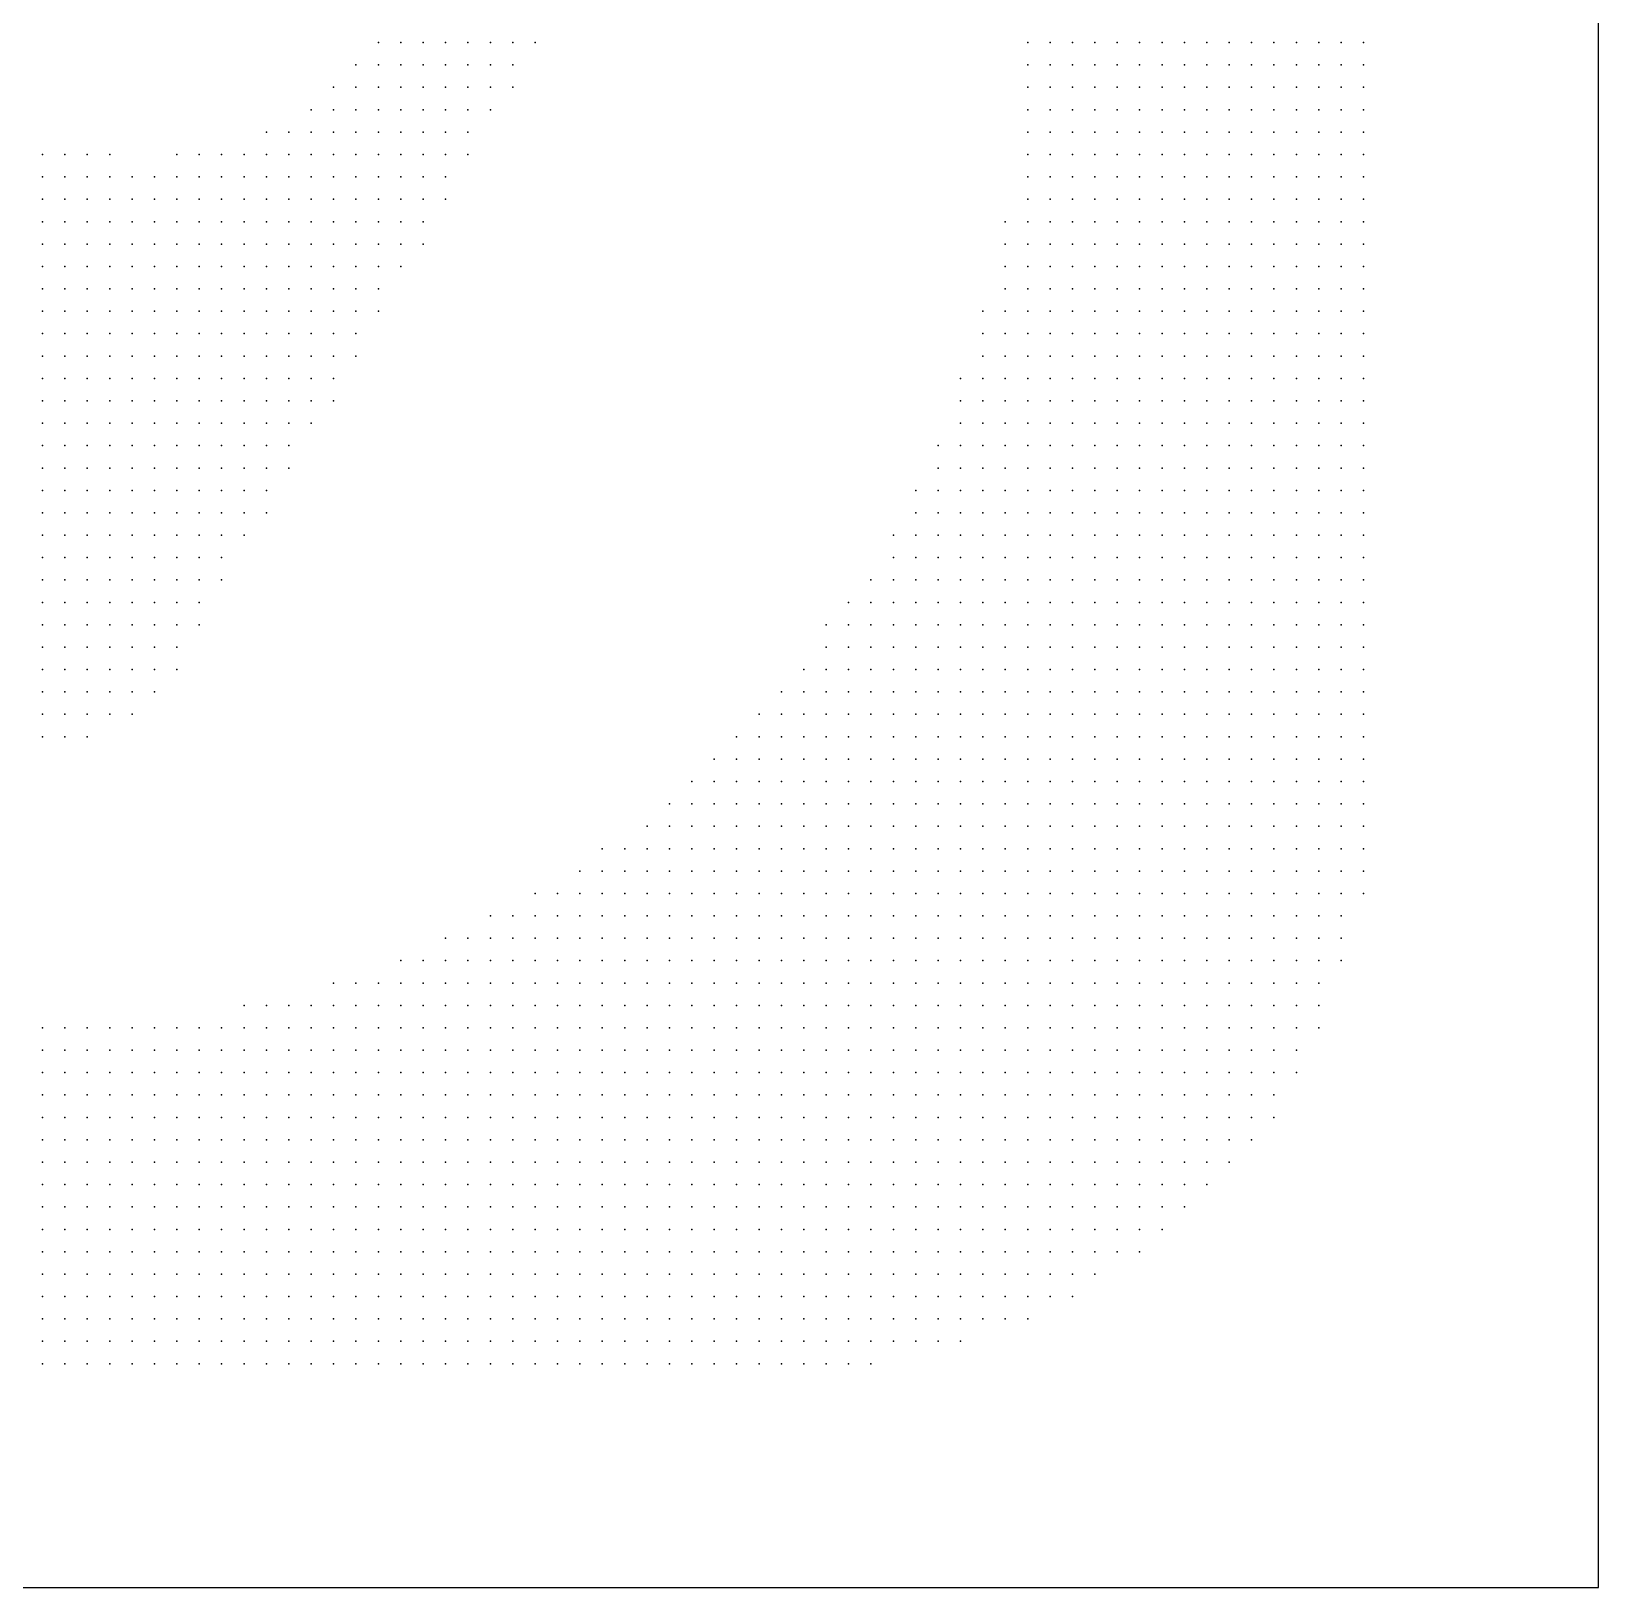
# Model space of a CAD drawing. Header units: millimetres. Extents: x 2848 to 6961, y 1568 to 7914.
# Drawn here: x 2918.3 to 2988.3, y 1580.3 to 1649.8 of the extents above; entities that cross this region are included whole.
import ezdxf

# ---------------------------------------------------------------- set-up
doc = ezdxf.new("R2010")
doc.units = ezdxf.units.MM
doc.header["$PDSIZE"] = -2

msp = doc.modelspace()

# ---------------------------------------------------------------- linework, layer by layer
msp.add_lwpolyline([(2848.282, 1580.289), (2988.282, 1580.289), (2988.282, 1720.289), (2848.282, 1720.289)], close=True)
at = {"color": 20, "true_color": 0xef3939}
for p in [(2933.782, 1649.289), (2934.782, 1649.289), (2935.782, 1649.289), (2936.782, 1649.289), (2937.782, 1649.289), (2938.782, 1649.289), (2939.782, 1649.289), (2940.782, 1649.289), (2962.782, 1649.289), (2963.782, 1649.289), (2964.782, 1649.289), (2965.782, 1649.289), (2966.782, 1649.289), (2967.782, 1649.289), (2968.782, 1649.289), (2969.782, 1649.289), (2970.782, 1649.289), (2971.782, 1649.289), (2972.782, 1649.289), (2973.782, 1649.289), (2974.782, 1649.289), (2975.782, 1649.289), (2976.782, 1649.289), (2977.782, 1649.289), (2932.782, 1648.289), (2933.782, 1648.289), (2934.782, 1648.289), (2935.782, 1648.289), (2936.782, 1648.289), (2937.782, 1648.289), (2938.782, 1648.289), (2939.782, 1648.289), (2962.782, 1648.289), (2963.782, 1648.289), (2964.782, 1648.289), (2965.782, 1648.289), (2966.782, 1648.289), (2967.782, 1648.289), (2968.782, 1648.289), (2969.782, 1648.289), (2970.782, 1648.289), (2971.782, 1648.289), (2972.782, 1648.289), (2973.782, 1648.289), (2974.782, 1648.289), (2975.782, 1648.289), (2976.782, 1648.289), (2977.782, 1648.289), (2931.782, 1647.289), (2932.782, 1647.289), (2933.782, 1647.289), (2934.782, 1647.289), (2935.782, 1647.289), (2936.782, 1647.289), (2937.782, 1647.289), (2938.782, 1647.289), (2939.782, 1647.289), (2962.782, 1647.289), (2963.782, 1647.289), (2964.782, 1647.289), (2965.782, 1647.289), (2966.782, 1647.289), (2967.782, 1647.289), (2968.782, 1647.289), (2969.782, 1647.289), (2970.782, 1647.289), (2971.782, 1647.289), (2972.782, 1647.289), (2973.782, 1647.289), (2974.782, 1647.289), (2975.782, 1647.289), (2976.782, 1647.289), (2977.782, 1647.289), (2930.782, 1646.289), (2931.782, 1646.289), (2932.782, 1646.289), (2933.782, 1646.289), (2934.782, 1646.289), (2935.782, 1646.289), (2936.782, 1646.289), (2937.782, 1646.289), (2938.782, 1646.289), (2962.782, 1646.289), (2963.782, 1646.289), (2964.782, 1646.289), (2965.782, 1646.289), (2966.782, 1646.289), (2967.782, 1646.289), (2968.782, 1646.289), (2969.782, 1646.289), (2970.782, 1646.289), (2971.782, 1646.289), (2972.782, 1646.289), (2973.782, 1646.289), (2974.782, 1646.289), (2975.782, 1646.289), (2976.782, 1646.289), (2977.782, 1646.289), (2928.782, 1645.289), (2929.782, 1645.289), (2930.782, 1645.289), (2931.782, 1645.289), (2932.782, 1645.289), (2933.782, 1645.289), (2934.782, 1645.289), (2935.782, 1645.289), (2936.782, 1645.289), (2937.782, 1645.289), (2962.782, 1645.289), (2963.782, 1645.289), (2964.782, 1645.289), (2965.782, 1645.289), (2966.782, 1645.289), (2967.782, 1645.289), (2968.782, 1645.289), (2969.782, 1645.289), (2970.782, 1645.289), (2971.782, 1645.289), (2972.782, 1645.289), (2973.782, 1645.289), (2974.782, 1645.289), (2975.782, 1645.289), (2976.782, 1645.289), (2977.782, 1645.289), (2918.782, 1644.289), (2919.782, 1644.289), (2920.782, 1644.289), (2921.782, 1644.289), (2924.782, 1644.289), (2925.782, 1644.289), (2926.782, 1644.289), (2927.782, 1644.289), (2928.782, 1644.289), (2929.782, 1644.289), (2930.782, 1644.289), (2931.782, 1644.289), (2932.782, 1644.289), (2933.782, 1644.289), (2934.782, 1644.289), (2935.782, 1644.289), (2936.782, 1644.289), (2937.782, 1644.289), (2962.782, 1644.289), (2963.782, 1644.289), (2964.782, 1644.289), (2965.782, 1644.289), (2966.782, 1644.289), (2967.782, 1644.289), (2968.782, 1644.289), (2969.782, 1644.289), (2970.782, 1644.289), (2971.782, 1644.289), (2972.782, 1644.289), (2973.782, 1644.289), (2974.782, 1644.289), (2975.782, 1644.289), (2976.782, 1644.289), (2977.782, 1644.289), (2918.782, 1643.289), (2919.782, 1643.289), (2920.782, 1643.289), (2921.782, 1643.289), (2922.782, 1643.289), (2923.782, 1643.289), (2924.782, 1643.289), (2925.782, 1643.289), (2926.782, 1643.289), (2927.782, 1643.289), (2928.782, 1643.289), (2929.782, 1643.289), (2930.782, 1643.289), (2931.782, 1643.289), (2932.782, 1643.289), (2933.782, 1643.289), (2934.782, 1643.289), (2935.782, 1643.289), (2936.782, 1643.289), (2962.782, 1643.289), (2963.782, 1643.289), (2964.782, 1643.289), (2965.782, 1643.289), (2966.782, 1643.289), (2967.782, 1643.289), (2968.782, 1643.289), (2969.782, 1643.289), (2970.782, 1643.289), (2971.782, 1643.289), (2972.782, 1643.289), (2973.782, 1643.289), (2974.782, 1643.289), (2975.782, 1643.289), (2976.782, 1643.289), (2977.782, 1643.289), (2918.782, 1642.289), (2919.782, 1642.289), (2920.782, 1642.289), (2921.782, 1642.289), (2922.782, 1642.289), (2923.782, 1642.289), (2924.782, 1642.289), (2925.782, 1642.289), (2926.782, 1642.289), (2927.782, 1642.289), (2928.782, 1642.289), (2929.782, 1642.289), (2930.782, 1642.289), (2931.782, 1642.289), (2932.782, 1642.289), (2933.782, 1642.289), (2934.782, 1642.289), (2935.782, 1642.289), (2936.782, 1642.289), (2962.782, 1642.289), (2963.782, 1642.289), (2964.782, 1642.289), (2965.782, 1642.289), (2966.782, 1642.289), (2967.782, 1642.289), (2968.782, 1642.289), (2969.782, 1642.289), (2970.782, 1642.289), (2971.782, 1642.289), (2972.782, 1642.289), (2973.782, 1642.289), (2974.782, 1642.289), (2975.782, 1642.289), (2976.782, 1642.289), (2977.782, 1642.289), (2918.782, 1641.289), (2919.782, 1641.289), (2920.782, 1641.289), (2921.782, 1641.289), (2922.782, 1641.289), (2923.782, 1641.289), (2924.782, 1641.289), (2925.782, 1641.289), (2926.782, 1641.289), (2927.782, 1641.289), (2928.782, 1641.289), (2929.782, 1641.289), (2930.782, 1641.289), (2931.782, 1641.289), (2932.782, 1641.289), (2933.782, 1641.289), (2934.782, 1641.289), (2935.782, 1641.289), (2961.782, 1641.289), (2962.782, 1641.289), (2963.782, 1641.289), (2964.782, 1641.289), (2965.782, 1641.289), (2966.782, 1641.289), (2967.782, 1641.289), (2968.782, 1641.289), (2969.782, 1641.289), (2970.782, 1641.289), (2971.782, 1641.289), (2972.782, 1641.289), (2973.782, 1641.289), (2974.782, 1641.289), (2975.782, 1641.289), (2976.782, 1641.289), (2977.782, 1641.289), (2918.782, 1640.289), (2919.782, 1640.289), (2920.782, 1640.289), (2921.782, 1640.289), (2922.782, 1640.289), (2923.782, 1640.289), (2924.782, 1640.289), (2925.782, 1640.289), (2926.782, 1640.289), (2927.782, 1640.289), (2928.782, 1640.289), (2929.782, 1640.289), (2930.782, 1640.289), (2931.782, 1640.289), (2932.782, 1640.289), (2933.782, 1640.289), (2934.782, 1640.289), (2935.782, 1640.289), (2961.782, 1640.289), (2962.782, 1640.289), (2963.782, 1640.289), (2964.782, 1640.289), (2965.782, 1640.289), (2966.782, 1640.289), (2967.782, 1640.289), (2968.782, 1640.289), (2969.782, 1640.289), (2970.782, 1640.289), (2971.782, 1640.289), (2972.782, 1640.289), (2973.782, 1640.289), (2974.782, 1640.289), (2975.782, 1640.289), (2976.782, 1640.289), (2977.782, 1640.289), (2918.782, 1639.289), (2919.782, 1639.289), (2920.782, 1639.289), (2921.782, 1639.289), (2922.782, 1639.289), (2923.782, 1639.289), (2924.782, 1639.289), (2925.782, 1639.289), (2926.782, 1639.289), (2927.782, 1639.289), (2928.782, 1639.289), (2929.782, 1639.289), (2930.782, 1639.289), (2931.782, 1639.289), (2932.782, 1639.289), (2933.782, 1639.289), (2934.782, 1639.289), (2961.782, 1639.289), (2962.782, 1639.289), (2963.782, 1639.289), (2964.782, 1639.289), (2965.782, 1639.289), (2966.782, 1639.289), (2967.782, 1639.289), (2968.782, 1639.289), (2969.782, 1639.289), (2970.782, 1639.289), (2971.782, 1639.289), (2972.782, 1639.289), (2973.782, 1639.289), (2974.782, 1639.289), (2975.782, 1639.289), (2976.782, 1639.289), (2977.782, 1639.289), (2918.782, 1638.289), (2919.782, 1638.289), (2920.782, 1638.289), (2921.782, 1638.289), (2922.782, 1638.289), (2923.782, 1638.289), (2924.782, 1638.289), (2925.782, 1638.289), (2926.782, 1638.289), (2927.782, 1638.289), (2928.782, 1638.289), (2929.782, 1638.289), (2930.782, 1638.289), (2931.782, 1638.289), (2932.782, 1638.289), (2933.782, 1638.289), (2961.782, 1638.289), (2962.782, 1638.289), (2963.782, 1638.289), (2964.782, 1638.289), (2965.782, 1638.289), (2966.782, 1638.289), (2967.782, 1638.289), (2968.782, 1638.289), (2969.782, 1638.289), (2970.782, 1638.289), (2971.782, 1638.289), (2972.782, 1638.289), (2973.782, 1638.289), (2974.782, 1638.289), (2975.782, 1638.289), (2976.782, 1638.289), (2977.782, 1638.289), (2918.782, 1637.289), (2919.782, 1637.289), (2920.782, 1637.289), (2921.782, 1637.289), (2922.782, 1637.289), (2923.782, 1637.289), (2924.782, 1637.289), (2925.782, 1637.289), (2926.782, 1637.289), (2927.782, 1637.289), (2928.782, 1637.289), (2929.782, 1637.289), (2930.782, 1637.289), (2931.782, 1637.289), (2932.782, 1637.289), (2933.782, 1637.289), (2960.782, 1637.289), (2961.782, 1637.289), (2962.782, 1637.289), (2963.782, 1637.289), (2964.782, 1637.289), (2965.782, 1637.289), (2966.782, 1637.289), (2967.782, 1637.289), (2968.782, 1637.289), (2969.782, 1637.289), (2970.782, 1637.289), (2971.782, 1637.289), (2972.782, 1637.289), (2973.782, 1637.289), (2974.782, 1637.289), (2975.782, 1637.289), (2976.782, 1637.289), (2977.782, 1637.289), (2918.782, 1636.289), (2919.782, 1636.289), (2920.782, 1636.289), (2921.782, 1636.289), (2922.782, 1636.289), (2923.782, 1636.289), (2924.782, 1636.289), (2925.782, 1636.289), (2926.782, 1636.289), (2927.782, 1636.289), (2928.782, 1636.289), (2929.782, 1636.289), (2930.782, 1636.289), (2931.782, 1636.289), (2932.782, 1636.289), (2960.782, 1636.289), (2961.782, 1636.289), (2962.782, 1636.289), (2963.782, 1636.289), (2964.782, 1636.289), (2965.782, 1636.289), (2966.782, 1636.289), (2967.782, 1636.289), (2968.782, 1636.289), (2969.782, 1636.289), (2970.782, 1636.289), (2971.782, 1636.289), (2972.782, 1636.289), (2973.782, 1636.289), (2974.782, 1636.289), (2975.782, 1636.289), (2976.782, 1636.289), (2977.782, 1636.289), (2918.782, 1635.289), (2919.782, 1635.289), (2920.782, 1635.289), (2921.782, 1635.289), (2922.782, 1635.289), (2923.782, 1635.289), (2924.782, 1635.289), (2925.782, 1635.289), (2926.782, 1635.289), (2927.782, 1635.289), (2928.782, 1635.289), (2929.782, 1635.289), (2930.782, 1635.289), (2931.782, 1635.289), (2932.782, 1635.289), (2960.782, 1635.289), (2961.782, 1635.289), (2962.782, 1635.289), (2963.782, 1635.289), (2964.782, 1635.289), (2965.782, 1635.289), (2966.782, 1635.289), (2967.782, 1635.289), (2968.782, 1635.289), (2969.782, 1635.289), (2970.782, 1635.289), (2971.782, 1635.289), (2972.782, 1635.289), (2973.782, 1635.289), (2974.782, 1635.289), (2975.782, 1635.289), (2976.782, 1635.289), (2977.782, 1635.289), (2918.782, 1634.289), (2919.782, 1634.289), (2920.782, 1634.289), (2921.782, 1634.289), (2922.782, 1634.289), (2923.782, 1634.289), (2924.782, 1634.289), (2925.782, 1634.289), (2926.782, 1634.289), (2927.782, 1634.289), (2928.782, 1634.289), (2929.782, 1634.289), (2930.782, 1634.289), (2931.782, 1634.289), (2959.782, 1634.289), (2960.782, 1634.289), (2961.782, 1634.289), (2962.782, 1634.289), (2963.782, 1634.289), (2964.782, 1634.289), (2965.782, 1634.289), (2966.782, 1634.289), (2967.782, 1634.289), (2968.782, 1634.289), (2969.782, 1634.289), (2970.782, 1634.289), (2971.782, 1634.289), (2972.782, 1634.289), (2973.782, 1634.289), (2974.782, 1634.289), (2975.782, 1634.289), (2976.782, 1634.289), (2977.782, 1634.289), (2918.782, 1633.289), (2919.782, 1633.289), (2920.782, 1633.289), (2921.782, 1633.289), (2922.782, 1633.289), (2923.782, 1633.289), (2924.782, 1633.289), (2925.782, 1633.289), (2926.782, 1633.289), (2927.782, 1633.289), (2928.782, 1633.289), (2929.782, 1633.289), (2930.782, 1633.289), (2931.782, 1633.289), (2959.782, 1633.289), (2960.782, 1633.289), (2961.782, 1633.289), (2962.782, 1633.289), (2963.782, 1633.289), (2964.782, 1633.289), (2965.782, 1633.289), (2966.782, 1633.289), (2967.782, 1633.289), (2968.782, 1633.289), (2969.782, 1633.289), (2970.782, 1633.289), (2971.782, 1633.289), (2972.782, 1633.289), (2973.782, 1633.289), (2974.782, 1633.289), (2975.782, 1633.289), (2976.782, 1633.289), (2977.782, 1633.289), (2918.782, 1632.289), (2919.782, 1632.289), (2920.782, 1632.289), (2921.782, 1632.289), (2922.782, 1632.289), (2923.782, 1632.289), (2924.782, 1632.289), (2925.782, 1632.289), (2926.782, 1632.289), (2927.782, 1632.289), (2928.782, 1632.289), (2929.782, 1632.289), (2930.782, 1632.289), (2959.782, 1632.289), (2960.782, 1632.289), (2961.782, 1632.289), (2962.782, 1632.289), (2963.782, 1632.289), (2964.782, 1632.289), (2965.782, 1632.289), (2966.782, 1632.289), (2967.782, 1632.289), (2968.782, 1632.289), (2969.782, 1632.289), (2970.782, 1632.289), (2971.782, 1632.289), (2972.782, 1632.289), (2973.782, 1632.289), (2974.782, 1632.289), (2975.782, 1632.289), (2976.782, 1632.289), (2977.782, 1632.289), (2918.782, 1631.289), (2919.782, 1631.289), (2920.782, 1631.289), (2921.782, 1631.289), (2922.782, 1631.289), (2923.782, 1631.289), (2924.782, 1631.289), (2925.782, 1631.289), (2926.782, 1631.289), (2927.782, 1631.289), (2928.782, 1631.289), (2929.782, 1631.289), (2958.782, 1631.289), (2959.782, 1631.289), (2960.782, 1631.289), (2961.782, 1631.289), (2962.782, 1631.289), (2963.782, 1631.289), (2964.782, 1631.289), (2965.782, 1631.289), (2966.782, 1631.289), (2967.782, 1631.289), (2968.782, 1631.289), (2969.782, 1631.289), (2970.782, 1631.289), (2971.782, 1631.289), (2972.782, 1631.289), (2973.782, 1631.289), (2974.782, 1631.289), (2975.782, 1631.289), (2976.782, 1631.289), (2977.782, 1631.289), (2918.782, 1630.289), (2919.782, 1630.289), (2920.782, 1630.289), (2921.782, 1630.289), (2922.782, 1630.289), (2923.782, 1630.289), (2924.782, 1630.289), (2925.782, 1630.289), (2926.782, 1630.289), (2927.782, 1630.289), (2928.782, 1630.289), (2929.782, 1630.289), (2958.782, 1630.289), (2959.782, 1630.289), (2960.782, 1630.289), (2961.782, 1630.289), (2962.782, 1630.289), (2963.782, 1630.289), (2964.782, 1630.289), (2965.782, 1630.289), (2966.782, 1630.289), (2967.782, 1630.289), (2968.782, 1630.289), (2969.782, 1630.289), (2970.782, 1630.289), (2971.782, 1630.289), (2972.782, 1630.289), (2973.782, 1630.289), (2974.782, 1630.289), (2975.782, 1630.289), (2976.782, 1630.289), (2977.782, 1630.289), (2918.782, 1629.289), (2919.782, 1629.289), (2920.782, 1629.289), (2921.782, 1629.289), (2922.782, 1629.289), (2923.782, 1629.289), (2924.782, 1629.289), (2925.782, 1629.289), (2926.782, 1629.289), (2927.782, 1629.289), (2928.782, 1629.289), (2957.782, 1629.289), (2958.782, 1629.289), (2959.782, 1629.289), (2960.782, 1629.289), (2961.782, 1629.289), (2962.782, 1629.289), (2963.782, 1629.289), (2964.782, 1629.289), (2965.782, 1629.289), (2966.782, 1629.289), (2967.782, 1629.289), (2968.782, 1629.289), (2969.782, 1629.289), (2970.782, 1629.289), (2971.782, 1629.289), (2972.782, 1629.289), (2973.782, 1629.289), (2974.782, 1629.289), (2975.782, 1629.289), (2976.782, 1629.289), (2977.782, 1629.289), (2918.782, 1628.289), (2919.782, 1628.289), (2920.782, 1628.289), (2921.782, 1628.289), (2922.782, 1628.289), (2923.782, 1628.289), (2924.782, 1628.289), (2925.782, 1628.289), (2926.782, 1628.289), (2927.782, 1628.289), (2928.782, 1628.289), (2957.782, 1628.289), (2958.782, 1628.289), (2959.782, 1628.289), (2960.782, 1628.289), (2961.782, 1628.289), (2962.782, 1628.289), (2963.782, 1628.289), (2964.782, 1628.289), (2965.782, 1628.289), (2966.782, 1628.289), (2967.782, 1628.289), (2968.782, 1628.289), (2969.782, 1628.289), (2970.782, 1628.289), (2971.782, 1628.289), (2972.782, 1628.289), (2973.782, 1628.289), (2974.782, 1628.289), (2975.782, 1628.289), (2976.782, 1628.289), (2977.782, 1628.289), (2918.782, 1627.289), (2919.782, 1627.289), (2920.782, 1627.289), (2921.782, 1627.289), (2922.782, 1627.289), (2923.782, 1627.289), (2924.782, 1627.289), (2925.782, 1627.289), (2926.782, 1627.289), (2927.782, 1627.289), (2956.782, 1627.289), (2957.782, 1627.289), (2958.782, 1627.289), (2959.782, 1627.289), (2960.782, 1627.289), (2961.782, 1627.289), (2962.782, 1627.289), (2963.782, 1627.289), (2964.782, 1627.289), (2965.782, 1627.289), (2966.782, 1627.289), (2967.782, 1627.289), (2968.782, 1627.289), (2969.782, 1627.289), (2970.782, 1627.289), (2971.782, 1627.289), (2972.782, 1627.289), (2973.782, 1627.289), (2974.782, 1627.289), (2975.782, 1627.289), (2976.782, 1627.289), (2977.782, 1627.289), (2918.782, 1626.289), (2919.782, 1626.289), (2920.782, 1626.289), (2921.782, 1626.289), (2922.782, 1626.289), (2923.782, 1626.289), (2924.782, 1626.289), (2925.782, 1626.289), (2926.782, 1626.289), (2956.782, 1626.289), (2957.782, 1626.289), (2958.782, 1626.289), (2959.782, 1626.289), (2960.782, 1626.289), (2961.782, 1626.289), (2962.782, 1626.289), (2963.782, 1626.289), (2964.782, 1626.289), (2965.782, 1626.289), (2966.782, 1626.289), (2967.782, 1626.289), (2968.782, 1626.289), (2969.782, 1626.289), (2970.782, 1626.289), (2971.782, 1626.289), (2972.782, 1626.289), (2973.782, 1626.289), (2974.782, 1626.289), (2975.782, 1626.289), (2976.782, 1626.289), (2977.782, 1626.289), (2918.782, 1625.289), (2919.782, 1625.289), (2920.782, 1625.289), (2921.782, 1625.289), (2922.782, 1625.289), (2923.782, 1625.289), (2924.782, 1625.289), (2925.782, 1625.289), (2926.782, 1625.289), (2955.782, 1625.289), (2956.782, 1625.289), (2957.782, 1625.289), (2958.782, 1625.289), (2959.782, 1625.289), (2960.782, 1625.289), (2961.782, 1625.289), (2962.782, 1625.289), (2963.782, 1625.289), (2964.782, 1625.289), (2965.782, 1625.289), (2966.782, 1625.289), (2967.782, 1625.289), (2968.782, 1625.289), (2969.782, 1625.289), (2970.782, 1625.289), (2971.782, 1625.289), (2972.782, 1625.289), (2973.782, 1625.289), (2974.782, 1625.289), (2975.782, 1625.289), (2976.782, 1625.289), (2977.782, 1625.289), (2918.782, 1624.289), (2919.782, 1624.289), (2920.782, 1624.289), (2921.782, 1624.289), (2922.782, 1624.289), (2923.782, 1624.289), (2924.782, 1624.289), (2925.782, 1624.289), (2954.782, 1624.289), (2955.782, 1624.289), (2956.782, 1624.289), (2957.782, 1624.289), (2958.782, 1624.289), (2959.782, 1624.289), (2960.782, 1624.289), (2961.782, 1624.289), (2962.782, 1624.289), (2963.782, 1624.289), (2964.782, 1624.289), (2965.782, 1624.289), (2966.782, 1624.289), (2967.782, 1624.289), (2968.782, 1624.289), (2969.782, 1624.289), (2970.782, 1624.289), (2971.782, 1624.289), (2972.782, 1624.289), (2973.782, 1624.289), (2974.782, 1624.289), (2975.782, 1624.289), (2976.782, 1624.289), (2977.782, 1624.289), (2918.782, 1623.289), (2919.782, 1623.289), (2920.782, 1623.289), (2921.782, 1623.289), (2922.782, 1623.289), (2923.782, 1623.289), (2924.782, 1623.289), (2925.782, 1623.289), (2953.782, 1623.289), (2954.782, 1623.289), (2955.782, 1623.289), (2956.782, 1623.289), (2957.782, 1623.289), (2958.782, 1623.289), (2959.782, 1623.289), (2960.782, 1623.289), (2961.782, 1623.289), (2962.782, 1623.289), (2963.782, 1623.289), (2964.782, 1623.289), (2965.782, 1623.289), (2966.782, 1623.289), (2967.782, 1623.289), (2968.782, 1623.289), (2969.782, 1623.289), (2970.782, 1623.289), (2971.782, 1623.289), (2972.782, 1623.289), (2973.782, 1623.289), (2974.782, 1623.289), (2975.782, 1623.289), (2976.782, 1623.289), (2977.782, 1623.289), (2918.782, 1622.289), (2919.782, 1622.289), (2920.782, 1622.289), (2921.782, 1622.289), (2922.782, 1622.289), (2923.782, 1622.289), (2924.782, 1622.289), (2953.782, 1622.289), (2954.782, 1622.289), (2955.782, 1622.289), (2956.782, 1622.289), (2957.782, 1622.289), (2958.782, 1622.289), (2959.782, 1622.289), (2960.782, 1622.289), (2961.782, 1622.289), (2962.782, 1622.289), (2963.782, 1622.289), (2964.782, 1622.289), (2965.782, 1622.289), (2966.782, 1622.289), (2967.782, 1622.289), (2968.782, 1622.289), (2969.782, 1622.289), (2970.782, 1622.289), (2971.782, 1622.289), (2972.782, 1622.289), (2973.782, 1622.289), (2974.782, 1622.289), (2975.782, 1622.289), (2976.782, 1622.289), (2977.782, 1622.289), (2918.782, 1621.289), (2919.782, 1621.289), (2920.782, 1621.289), (2921.782, 1621.289), (2922.782, 1621.289), (2923.782, 1621.289), (2924.782, 1621.289), (2952.782, 1621.289), (2953.782, 1621.289), (2954.782, 1621.289), (2955.782, 1621.289), (2956.782, 1621.289), (2957.782, 1621.289), (2958.782, 1621.289), (2959.782, 1621.289), (2960.782, 1621.289), (2961.782, 1621.289), (2962.782, 1621.289), (2963.782, 1621.289), (2964.782, 1621.289), (2965.782, 1621.289), (2966.782, 1621.289), (2967.782, 1621.289), (2968.782, 1621.289), (2969.782, 1621.289), (2970.782, 1621.289), (2971.782, 1621.289), (2972.782, 1621.289), (2973.782, 1621.289), (2974.782, 1621.289), (2975.782, 1621.289), (2976.782, 1621.289), (2977.782, 1621.289), (2918.782, 1620.289), (2919.782, 1620.289), (2920.782, 1620.289), (2921.782, 1620.289), (2922.782, 1620.289), (2923.782, 1620.289), (2951.782, 1620.289), (2952.782, 1620.289), (2953.782, 1620.289), (2954.782, 1620.289), (2955.782, 1620.289), (2956.782, 1620.289), (2957.782, 1620.289), (2958.782, 1620.289), (2959.782, 1620.289), (2960.782, 1620.289), (2961.782, 1620.289), (2962.782, 1620.289), (2963.782, 1620.289), (2964.782, 1620.289), (2965.782, 1620.289), (2966.782, 1620.289), (2967.782, 1620.289), (2968.782, 1620.289), (2969.782, 1620.289), (2970.782, 1620.289), (2971.782, 1620.289), (2972.782, 1620.289), (2973.782, 1620.289), (2974.782, 1620.289), (2975.782, 1620.289), (2976.782, 1620.289), (2977.782, 1620.289), (2918.782, 1619.289), (2919.782, 1619.289), (2920.782, 1619.289), (2921.782, 1619.289), (2922.782, 1619.289), (2950.782, 1619.289), (2951.782, 1619.289), (2952.782, 1619.289), (2953.782, 1619.289), (2954.782, 1619.289), (2955.782, 1619.289), (2956.782, 1619.289), (2957.782, 1619.289), (2958.782, 1619.289), (2959.782, 1619.289), (2960.782, 1619.289), (2961.782, 1619.289), (2962.782, 1619.289), (2963.782, 1619.289), (2964.782, 1619.289), (2965.782, 1619.289), (2966.782, 1619.289), (2967.782, 1619.289), (2968.782, 1619.289), (2969.782, 1619.289), (2970.782, 1619.289), (2971.782, 1619.289), (2972.782, 1619.289), (2973.782, 1619.289), (2974.782, 1619.289), (2975.782, 1619.289), (2976.782, 1619.289), (2977.782, 1619.289), (2918.782, 1618.289), (2919.782, 1618.289), (2920.782, 1618.289), (2949.782, 1618.289), (2950.782, 1618.289), (2951.782, 1618.289), (2952.782, 1618.289), (2953.782, 1618.289), (2954.782, 1618.289), (2955.782, 1618.289), (2956.782, 1618.289), (2957.782, 1618.289), (2958.782, 1618.289), (2959.782, 1618.289), (2960.782, 1618.289), (2961.782, 1618.289), (2962.782, 1618.289), (2963.782, 1618.289), (2964.782, 1618.289), (2965.782, 1618.289), (2966.782, 1618.289), (2967.782, 1618.289), (2968.782, 1618.289), (2969.782, 1618.289), (2970.782, 1618.289), (2971.782, 1618.289), (2972.782, 1618.289), (2973.782, 1618.289), (2974.782, 1618.289), (2975.782, 1618.289), (2976.782, 1618.289), (2977.782, 1618.289), (2948.782, 1617.289), (2949.782, 1617.289), (2950.782, 1617.289), (2951.782, 1617.289), (2952.782, 1617.289), (2953.782, 1617.289), (2954.782, 1617.289), (2955.782, 1617.289), (2956.782, 1617.289), (2957.782, 1617.289), (2958.782, 1617.289), (2959.782, 1617.289), (2960.782, 1617.289), (2961.782, 1617.289), (2962.782, 1617.289), (2963.782, 1617.289), (2964.782, 1617.289), (2965.782, 1617.289), (2966.782, 1617.289), (2967.782, 1617.289), (2968.782, 1617.289), (2969.782, 1617.289), (2970.782, 1617.289), (2971.782, 1617.289), (2972.782, 1617.289), (2973.782, 1617.289), (2974.782, 1617.289), (2975.782, 1617.289), (2976.782, 1617.289), (2977.782, 1617.289), (2947.782, 1616.289), (2948.782, 1616.289), (2949.782, 1616.289), (2950.782, 1616.289), (2951.782, 1616.289), (2952.782, 1616.289), (2953.782, 1616.289), (2954.782, 1616.289), (2955.782, 1616.289), (2956.782, 1616.289), (2957.782, 1616.289), (2958.782, 1616.289), (2959.782, 1616.289), (2960.782, 1616.289), (2961.782, 1616.289), (2962.782, 1616.289), (2963.782, 1616.289), (2964.782, 1616.289), (2965.782, 1616.289), (2966.782, 1616.289), (2967.782, 1616.289), (2968.782, 1616.289), (2969.782, 1616.289), (2970.782, 1616.289), (2971.782, 1616.289), (2972.782, 1616.289), (2973.782, 1616.289), (2974.782, 1616.289), (2975.782, 1616.289), (2976.782, 1616.289), (2977.782, 1616.289), (2946.782, 1615.289), (2947.782, 1615.289), (2948.782, 1615.289), (2949.782, 1615.289), (2950.782, 1615.289), (2951.782, 1615.289), (2952.782, 1615.289), (2953.782, 1615.289), (2954.782, 1615.289), (2955.782, 1615.289), (2956.782, 1615.289), (2957.782, 1615.289), (2958.782, 1615.289), (2959.782, 1615.289), (2960.782, 1615.289), (2961.782, 1615.289), (2962.782, 1615.289), (2963.782, 1615.289), (2964.782, 1615.289), (2965.782, 1615.289), (2966.782, 1615.289), (2967.782, 1615.289), (2968.782, 1615.289), (2969.782, 1615.289), (2970.782, 1615.289), (2971.782, 1615.289), (2972.782, 1615.289), (2973.782, 1615.289), (2974.782, 1615.289), (2975.782, 1615.289), (2976.782, 1615.289), (2977.782, 1615.289), (2945.782, 1614.289), (2946.782, 1614.289), (2947.782, 1614.289), (2948.782, 1614.289), (2949.782, 1614.289), (2950.782, 1614.289), (2951.782, 1614.289), (2952.782, 1614.289), (2953.782, 1614.289), (2954.782, 1614.289), (2955.782, 1614.289), (2956.782, 1614.289), (2957.782, 1614.289), (2958.782, 1614.289), (2959.782, 1614.289), (2960.782, 1614.289), (2961.782, 1614.289), (2962.782, 1614.289), (2963.782, 1614.289), (2964.782, 1614.289), (2965.782, 1614.289), (2966.782, 1614.289), (2967.782, 1614.289), (2968.782, 1614.289), (2969.782, 1614.289), (2970.782, 1614.289), (2971.782, 1614.289), (2972.782, 1614.289), (2973.782, 1614.289), (2974.782, 1614.289), (2975.782, 1614.289), (2976.782, 1614.289), (2977.782, 1614.289), (2943.782, 1613.289), (2944.782, 1613.289), (2945.782, 1613.289), (2946.782, 1613.289), (2947.782, 1613.289), (2948.782, 1613.289), (2949.782, 1613.289), (2950.782, 1613.289), (2951.782, 1613.289), (2952.782, 1613.289), (2953.782, 1613.289), (2954.782, 1613.289), (2955.782, 1613.289), (2956.782, 1613.289), (2957.782, 1613.289), (2958.782, 1613.289), (2959.782, 1613.289), (2960.782, 1613.289), (2961.782, 1613.289), (2962.782, 1613.289), (2963.782, 1613.289), (2964.782, 1613.289), (2965.782, 1613.289), (2966.782, 1613.289), (2967.782, 1613.289), (2968.782, 1613.289), (2969.782, 1613.289), (2970.782, 1613.289), (2971.782, 1613.289), (2972.782, 1613.289), (2973.782, 1613.289), (2974.782, 1613.289), (2975.782, 1613.289), (2976.782, 1613.289), (2977.782, 1613.289), (2942.782, 1612.289), (2943.782, 1612.289), (2944.782, 1612.289), (2945.782, 1612.289), (2946.782, 1612.289), (2947.782, 1612.289), (2948.782, 1612.289), (2949.782, 1612.289), (2950.782, 1612.289), (2951.782, 1612.289), (2952.782, 1612.289), (2953.782, 1612.289), (2954.782, 1612.289), (2955.782, 1612.289), (2956.782, 1612.289), (2957.782, 1612.289), (2958.782, 1612.289), (2959.782, 1612.289), (2960.782, 1612.289), (2961.782, 1612.289), (2962.782, 1612.289), (2963.782, 1612.289), (2964.782, 1612.289), (2965.782, 1612.289), (2966.782, 1612.289), (2967.782, 1612.289), (2968.782, 1612.289), (2969.782, 1612.289), (2970.782, 1612.289), (2971.782, 1612.289), (2972.782, 1612.289), (2973.782, 1612.289), (2974.782, 1612.289), (2975.782, 1612.289), (2976.782, 1612.289), (2977.782, 1612.289), (2940.782, 1611.289), (2941.782, 1611.289), (2942.782, 1611.289), (2943.782, 1611.289), (2944.782, 1611.289), (2945.782, 1611.289), (2946.782, 1611.289), (2947.782, 1611.289), (2948.782, 1611.289), (2949.782, 1611.289), (2950.782, 1611.289), (2951.782, 1611.289), (2952.782, 1611.289), (2953.782, 1611.289), (2954.782, 1611.289), (2955.782, 1611.289), (2956.782, 1611.289), (2957.782, 1611.289), (2958.782, 1611.289), (2959.782, 1611.289), (2960.782, 1611.289), (2961.782, 1611.289), (2962.782, 1611.289), (2963.782, 1611.289), (2964.782, 1611.289), (2965.782, 1611.289), (2966.782, 1611.289), (2967.782, 1611.289), (2968.782, 1611.289), (2969.782, 1611.289), (2970.782, 1611.289), (2971.782, 1611.289), (2972.782, 1611.289), (2973.782, 1611.289), (2974.782, 1611.289), (2975.782, 1611.289), (2976.782, 1611.289), (2977.782, 1611.289), (2938.782, 1610.289), (2939.782, 1610.289), (2940.782, 1610.289), (2941.782, 1610.289), (2942.782, 1610.289), (2943.782, 1610.289), (2944.782, 1610.289), (2945.782, 1610.289), (2946.782, 1610.289), (2947.782, 1610.289), (2948.782, 1610.289), (2949.782, 1610.289), (2950.782, 1610.289), (2951.782, 1610.289), (2952.782, 1610.289), (2953.782, 1610.289), (2954.782, 1610.289), (2955.782, 1610.289), (2956.782, 1610.289), (2957.782, 1610.289), (2958.782, 1610.289), (2959.782, 1610.289), (2960.782, 1610.289), (2961.782, 1610.289), (2962.782, 1610.289), (2963.782, 1610.289), (2964.782, 1610.289), (2965.782, 1610.289), (2966.782, 1610.289), (2967.782, 1610.289), (2968.782, 1610.289), (2969.782, 1610.289), (2970.782, 1610.289), (2971.782, 1610.289), (2972.782, 1610.289), (2973.782, 1610.289), (2974.782, 1610.289), (2975.782, 1610.289), (2976.782, 1610.289), (2936.782, 1609.289), (2937.782, 1609.289), (2938.782, 1609.289), (2939.782, 1609.289), (2940.782, 1609.289), (2941.782, 1609.289), (2942.782, 1609.289), (2943.782, 1609.289), (2944.782, 1609.289), (2945.782, 1609.289), (2946.782, 1609.289), (2947.782, 1609.289), (2948.782, 1609.289), (2949.782, 1609.289), (2950.782, 1609.289), (2951.782, 1609.289), (2952.782, 1609.289), (2953.782, 1609.289), (2954.782, 1609.289), (2955.782, 1609.289), (2956.782, 1609.289), (2957.782, 1609.289), (2958.782, 1609.289), (2959.782, 1609.289), (2960.782, 1609.289), (2961.782, 1609.289), (2962.782, 1609.289), (2963.782, 1609.289), (2964.782, 1609.289), (2965.782, 1609.289), (2966.782, 1609.289), (2967.782, 1609.289), (2968.782, 1609.289), (2969.782, 1609.289), (2970.782, 1609.289), (2971.782, 1609.289), (2972.782, 1609.289), (2973.782, 1609.289), (2974.782, 1609.289), (2975.782, 1609.289), (2976.782, 1609.289), (2934.782, 1608.289), (2935.782, 1608.289), (2936.782, 1608.289), (2937.782, 1608.289), (2938.782, 1608.289), (2939.782, 1608.289), (2940.782, 1608.289), (2941.782, 1608.289), (2942.782, 1608.289), (2943.782, 1608.289), (2944.782, 1608.289), (2945.782, 1608.289), (2946.782, 1608.289), (2947.782, 1608.289), (2948.782, 1608.289), (2949.782, 1608.289), (2950.782, 1608.289), (2951.782, 1608.289), (2952.782, 1608.289), (2953.782, 1608.289), (2954.782, 1608.289), (2955.782, 1608.289), (2956.782, 1608.289), (2957.782, 1608.289), (2958.782, 1608.289), (2959.782, 1608.289), (2960.782, 1608.289), (2961.782, 1608.289), (2962.782, 1608.289), (2963.782, 1608.289), (2964.782, 1608.289), (2965.782, 1608.289), (2966.782, 1608.289), (2967.782, 1608.289), (2968.782, 1608.289), (2969.782, 1608.289), (2970.782, 1608.289), (2971.782, 1608.289), (2972.782, 1608.289), (2973.782, 1608.289), (2974.782, 1608.289), (2975.782, 1608.289), (2976.782, 1608.289), (2931.782, 1607.289), (2932.782, 1607.289), (2933.782, 1607.289), (2934.782, 1607.289), (2935.782, 1607.289), (2936.782, 1607.289), (2937.782, 1607.289), (2938.782, 1607.289), (2939.782, 1607.289), (2940.782, 1607.289), (2941.782, 1607.289), (2942.782, 1607.289), (2943.782, 1607.289), (2944.782, 1607.289), (2945.782, 1607.289), (2946.782, 1607.289), (2947.782, 1607.289), (2948.782, 1607.289), (2949.782, 1607.289), (2950.782, 1607.289), (2951.782, 1607.289), (2952.782, 1607.289), (2953.782, 1607.289), (2954.782, 1607.289), (2955.782, 1607.289), (2956.782, 1607.289), (2957.782, 1607.289), (2958.782, 1607.289), (2959.782, 1607.289), (2960.782, 1607.289), (2961.782, 1607.289), (2962.782, 1607.289), (2963.782, 1607.289), (2964.782, 1607.289), (2965.782, 1607.289), (2966.782, 1607.289), (2967.782, 1607.289), (2968.782, 1607.289), (2969.782, 1607.289), (2970.782, 1607.289), (2971.782, 1607.289), (2972.782, 1607.289), (2973.782, 1607.289), (2974.782, 1607.289), (2975.782, 1607.289), (2927.782, 1606.289), (2928.782, 1606.289), (2929.782, 1606.289), (2930.782, 1606.289), (2931.782, 1606.289), (2932.782, 1606.289), (2933.782, 1606.289), (2934.782, 1606.289), (2935.782, 1606.289), (2936.782, 1606.289), (2937.782, 1606.289), (2938.782, 1606.289), (2939.782, 1606.289), (2940.782, 1606.289), (2941.782, 1606.289), (2942.782, 1606.289), (2943.782, 1606.289), (2944.782, 1606.289), (2945.782, 1606.289), (2946.782, 1606.289), (2947.782, 1606.289), (2948.782, 1606.289), (2949.782, 1606.289), (2950.782, 1606.289), (2951.782, 1606.289), (2952.782, 1606.289), (2953.782, 1606.289), (2954.782, 1606.289), (2955.782, 1606.289), (2956.782, 1606.289), (2957.782, 1606.289), (2958.782, 1606.289), (2959.782, 1606.289), (2960.782, 1606.289), (2961.782, 1606.289), (2962.782, 1606.289), (2963.782, 1606.289), (2964.782, 1606.289), (2965.782, 1606.289), (2966.782, 1606.289), (2967.782, 1606.289), (2968.782, 1606.289), (2969.782, 1606.289), (2970.782, 1606.289), (2971.782, 1606.289), (2972.782, 1606.289), (2973.782, 1606.289), (2974.782, 1606.289), (2975.782, 1606.289), (2918.782, 1605.289), (2919.782, 1605.289), (2920.782, 1605.289), (2921.782, 1605.289), (2922.782, 1605.289), (2923.782, 1605.289), (2924.782, 1605.289), (2925.782, 1605.289), (2926.782, 1605.289), (2927.782, 1605.289), (2928.782, 1605.289), (2929.782, 1605.289), (2930.782, 1605.289), (2931.782, 1605.289), (2932.782, 1605.289), (2933.782, 1605.289), (2934.782, 1605.289), (2935.782, 1605.289), (2936.782, 1605.289), (2937.782, 1605.289), (2938.782, 1605.289), (2939.782, 1605.289), (2940.782, 1605.289), (2941.782, 1605.289), (2942.782, 1605.289), (2943.782, 1605.289), (2944.782, 1605.289), (2945.782, 1605.289), (2946.782, 1605.289), (2947.782, 1605.289), (2948.782, 1605.289), (2949.782, 1605.289), (2950.782, 1605.289), (2951.782, 1605.289), (2952.782, 1605.289), (2953.782, 1605.289), (2954.782, 1605.289), (2955.782, 1605.289), (2956.782, 1605.289), (2957.782, 1605.289), (2958.782, 1605.289), (2959.782, 1605.289), (2960.782, 1605.289), (2961.782, 1605.289), (2962.782, 1605.289), (2963.782, 1605.289), (2964.782, 1605.289), (2965.782, 1605.289), (2966.782, 1605.289), (2967.782, 1605.289), (2968.782, 1605.289), (2969.782, 1605.289), (2970.782, 1605.289), (2971.782, 1605.289), (2972.782, 1605.289), (2973.782, 1605.289), (2974.782, 1605.289), (2975.782, 1605.289), (2918.782, 1604.289), (2919.782, 1604.289), (2920.782, 1604.289), (2921.782, 1604.289), (2922.782, 1604.289), (2923.782, 1604.289), (2924.782, 1604.289), (2925.782, 1604.289), (2926.782, 1604.289), (2927.782, 1604.289), (2928.782, 1604.289), (2929.782, 1604.289), (2930.782, 1604.289), (2931.782, 1604.289), (2932.782, 1604.289), (2933.782, 1604.289), (2934.782, 1604.289), (2935.782, 1604.289), (2936.782, 1604.289), (2937.782, 1604.289), (2938.782, 1604.289), (2939.782, 1604.289), (2940.782, 1604.289), (2941.782, 1604.289), (2942.782, 1604.289), (2943.782, 1604.289), (2944.782, 1604.289), (2945.782, 1604.289), (2946.782, 1604.289), (2947.782, 1604.289), (2948.782, 1604.289), (2949.782, 1604.289), (2950.782, 1604.289), (2951.782, 1604.289), (2952.782, 1604.289), (2953.782, 1604.289), (2954.782, 1604.289), (2955.782, 1604.289), (2956.782, 1604.289), (2957.782, 1604.289), (2958.782, 1604.289), (2959.782, 1604.289), (2960.782, 1604.289), (2961.782, 1604.289), (2962.782, 1604.289), (2963.782, 1604.289), (2964.782, 1604.289), (2965.782, 1604.289), (2966.782, 1604.289), (2967.782, 1604.289), (2968.782, 1604.289), (2969.782, 1604.289), (2970.782, 1604.289), (2971.782, 1604.289), (2972.782, 1604.289), (2973.782, 1604.289), (2974.782, 1604.289), (2918.782, 1603.289), (2919.782, 1603.289), (2920.782, 1603.289), (2921.782, 1603.289), (2922.782, 1603.289), (2923.782, 1603.289), (2924.782, 1603.289), (2925.782, 1603.289), (2926.782, 1603.289), (2927.782, 1603.289), (2928.782, 1603.289), (2929.782, 1603.289), (2930.782, 1603.289), (2931.782, 1603.289), (2932.782, 1603.289), (2933.782, 1603.289), (2934.782, 1603.289), (2935.782, 1603.289), (2936.782, 1603.289), (2937.782, 1603.289), (2938.782, 1603.289), (2939.782, 1603.289), (2940.782, 1603.289), (2941.782, 1603.289), (2942.782, 1603.289), (2943.782, 1603.289), (2944.782, 1603.289), (2945.782, 1603.289), (2946.782, 1603.289), (2947.782, 1603.289), (2948.782, 1603.289), (2949.782, 1603.289), (2950.782, 1603.289), (2951.782, 1603.289), (2952.782, 1603.289), (2953.782, 1603.289), (2954.782, 1603.289), (2955.782, 1603.289), (2956.782, 1603.289), (2957.782, 1603.289), (2958.782, 1603.289), (2959.782, 1603.289), (2960.782, 1603.289), (2961.782, 1603.289), (2962.782, 1603.289), (2963.782, 1603.289), (2964.782, 1603.289), (2965.782, 1603.289), (2966.782, 1603.289), (2967.782, 1603.289), (2968.782, 1603.289), (2969.782, 1603.289), (2970.782, 1603.289), (2971.782, 1603.289), (2972.782, 1603.289), (2973.782, 1603.289), (2974.782, 1603.289), (2918.782, 1602.289), (2919.782, 1602.289), (2920.782, 1602.289), (2921.782, 1602.289), (2922.782, 1602.289), (2923.782, 1602.289), (2924.782, 1602.289), (2925.782, 1602.289), (2926.782, 1602.289), (2927.782, 1602.289), (2928.782, 1602.289), (2929.782, 1602.289), (2930.782, 1602.289), (2931.782, 1602.289), (2932.782, 1602.289), (2933.782, 1602.289), (2934.782, 1602.289), (2935.782, 1602.289), (2936.782, 1602.289), (2937.782, 1602.289), (2938.782, 1602.289), (2939.782, 1602.289), (2940.782, 1602.289), (2941.782, 1602.289), (2942.782, 1602.289), (2943.782, 1602.289), (2944.782, 1602.289), (2945.782, 1602.289), (2946.782, 1602.289), (2947.782, 1602.289), (2948.782, 1602.289), (2949.782, 1602.289), (2950.782, 1602.289), (2951.782, 1602.289), (2952.782, 1602.289), (2953.782, 1602.289), (2954.782, 1602.289), (2955.782, 1602.289), (2956.782, 1602.289), (2957.782, 1602.289), (2958.782, 1602.289), (2959.782, 1602.289), (2960.782, 1602.289), (2961.782, 1602.289), (2962.782, 1602.289), (2963.782, 1602.289), (2964.782, 1602.289), (2965.782, 1602.289), (2966.782, 1602.289), (2967.782, 1602.289), (2968.782, 1602.289), (2969.782, 1602.289), (2970.782, 1602.289), (2971.782, 1602.289), (2972.782, 1602.289), (2973.782, 1602.289), (2918.782, 1601.289), (2919.782, 1601.289), (2920.782, 1601.289), (2921.782, 1601.289), (2922.782, 1601.289), (2923.782, 1601.289), (2924.782, 1601.289), (2925.782, 1601.289), (2926.782, 1601.289), (2927.782, 1601.289), (2928.782, 1601.289), (2929.782, 1601.289), (2930.782, 1601.289), (2931.782, 1601.289), (2932.782, 1601.289), (2933.782, 1601.289), (2934.782, 1601.289), (2935.782, 1601.289), (2936.782, 1601.289), (2937.782, 1601.289), (2938.782, 1601.289), (2939.782, 1601.289), (2940.782, 1601.289), (2941.782, 1601.289), (2942.782, 1601.289), (2943.782, 1601.289), (2944.782, 1601.289), (2945.782, 1601.289), (2946.782, 1601.289), (2947.782, 1601.289), (2948.782, 1601.289), (2949.782, 1601.289), (2950.782, 1601.289), (2951.782, 1601.289), (2952.782, 1601.289), (2953.782, 1601.289), (2954.782, 1601.289), (2955.782, 1601.289), (2956.782, 1601.289), (2957.782, 1601.289), (2958.782, 1601.289), (2959.782, 1601.289), (2960.782, 1601.289), (2961.782, 1601.289), (2962.782, 1601.289), (2963.782, 1601.289), (2964.782, 1601.289), (2965.782, 1601.289), (2966.782, 1601.289), (2967.782, 1601.289), (2968.782, 1601.289), (2969.782, 1601.289), (2970.782, 1601.289), (2971.782, 1601.289), (2972.782, 1601.289), (2973.782, 1601.289), (2918.782, 1600.289), (2919.782, 1600.289), (2920.782, 1600.289), (2921.782, 1600.289), (2922.782, 1600.289), (2923.782, 1600.289), (2924.782, 1600.289), (2925.782, 1600.289), (2926.782, 1600.289), (2927.782, 1600.289), (2928.782, 1600.289), (2929.782, 1600.289), (2930.782, 1600.289), (2931.782, 1600.289), (2932.782, 1600.289), (2933.782, 1600.289), (2934.782, 1600.289), (2935.782, 1600.289), (2936.782, 1600.289), (2937.782, 1600.289), (2938.782, 1600.289), (2939.782, 1600.289), (2940.782, 1600.289), (2941.782, 1600.289), (2942.782, 1600.289), (2943.782, 1600.289), (2944.782, 1600.289), (2945.782, 1600.289), (2946.782, 1600.289), (2947.782, 1600.289), (2948.782, 1600.289), (2949.782, 1600.289), (2950.782, 1600.289), (2951.782, 1600.289), (2952.782, 1600.289), (2953.782, 1600.289), (2954.782, 1600.289), (2955.782, 1600.289), (2956.782, 1600.289), (2957.782, 1600.289), (2958.782, 1600.289), (2959.782, 1600.289), (2960.782, 1600.289), (2961.782, 1600.289), (2962.782, 1600.289), (2963.782, 1600.289), (2964.782, 1600.289), (2965.782, 1600.289), (2966.782, 1600.289), (2967.782, 1600.289), (2968.782, 1600.289), (2969.782, 1600.289), (2970.782, 1600.289), (2971.782, 1600.289), (2972.782, 1600.289), (2918.782, 1599.289), (2919.782, 1599.289), (2920.782, 1599.289), (2921.782, 1599.289), (2922.782, 1599.289), (2923.782, 1599.289), (2924.782, 1599.289), (2925.782, 1599.289), (2926.782, 1599.289), (2927.782, 1599.289), (2928.782, 1599.289), (2929.782, 1599.289), (2930.782, 1599.289), (2931.782, 1599.289), (2932.782, 1599.289), (2933.782, 1599.289), (2934.782, 1599.289), (2935.782, 1599.289), (2936.782, 1599.289), (2937.782, 1599.289), (2938.782, 1599.289), (2939.782, 1599.289), (2940.782, 1599.289), (2941.782, 1599.289), (2942.782, 1599.289), (2943.782, 1599.289), (2944.782, 1599.289), (2945.782, 1599.289), (2946.782, 1599.289), (2947.782, 1599.289), (2948.782, 1599.289), (2949.782, 1599.289), (2950.782, 1599.289), (2951.782, 1599.289), (2952.782, 1599.289), (2953.782, 1599.289), (2954.782, 1599.289), (2955.782, 1599.289), (2956.782, 1599.289), (2957.782, 1599.289), (2958.782, 1599.289), (2959.782, 1599.289), (2960.782, 1599.289), (2961.782, 1599.289), (2962.782, 1599.289), (2963.782, 1599.289), (2964.782, 1599.289), (2965.782, 1599.289), (2966.782, 1599.289), (2967.782, 1599.289), (2968.782, 1599.289), (2969.782, 1599.289), (2970.782, 1599.289), (2971.782, 1599.289), (2918.782, 1598.289), (2919.782, 1598.289), (2920.782, 1598.289), (2921.782, 1598.289), (2922.782, 1598.289), (2923.782, 1598.289), (2924.782, 1598.289), (2925.782, 1598.289), (2926.782, 1598.289), (2927.782, 1598.289), (2928.782, 1598.289), (2929.782, 1598.289), (2930.782, 1598.289), (2931.782, 1598.289), (2932.782, 1598.289), (2933.782, 1598.289), (2934.782, 1598.289), (2935.782, 1598.289), (2936.782, 1598.289), (2937.782, 1598.289), (2938.782, 1598.289), (2939.782, 1598.289), (2940.782, 1598.289), (2941.782, 1598.289), (2942.782, 1598.289), (2943.782, 1598.289), (2944.782, 1598.289), (2945.782, 1598.289), (2946.782, 1598.289), (2947.782, 1598.289), (2948.782, 1598.289), (2949.782, 1598.289), (2950.782, 1598.289), (2951.782, 1598.289), (2952.782, 1598.289), (2953.782, 1598.289), (2954.782, 1598.289), (2955.782, 1598.289), (2956.782, 1598.289), (2957.782, 1598.289), (2958.782, 1598.289), (2959.782, 1598.289), (2960.782, 1598.289), (2961.782, 1598.289), (2962.782, 1598.289), (2963.782, 1598.289), (2964.782, 1598.289), (2965.782, 1598.289), (2966.782, 1598.289), (2967.782, 1598.289), (2968.782, 1598.289), (2969.782, 1598.289), (2970.782, 1598.289), (2918.782, 1597.289), (2919.782, 1597.289), (2920.782, 1597.289), (2921.782, 1597.289), (2922.782, 1597.289), (2923.782, 1597.289), (2924.782, 1597.289), (2925.782, 1597.289), (2926.782, 1597.289), (2927.782, 1597.289), (2928.782, 1597.289), (2929.782, 1597.289), (2930.782, 1597.289), (2931.782, 1597.289), (2932.782, 1597.289), (2933.782, 1597.289), (2934.782, 1597.289), (2935.782, 1597.289), (2936.782, 1597.289), (2937.782, 1597.289), (2938.782, 1597.289), (2939.782, 1597.289), (2940.782, 1597.289), (2941.782, 1597.289), (2942.782, 1597.289), (2943.782, 1597.289), (2944.782, 1597.289), (2945.782, 1597.289), (2946.782, 1597.289), (2947.782, 1597.289), (2948.782, 1597.289), (2949.782, 1597.289), (2950.782, 1597.289), (2951.782, 1597.289), (2952.782, 1597.289), (2953.782, 1597.289), (2954.782, 1597.289), (2955.782, 1597.289), (2956.782, 1597.289), (2957.782, 1597.289), (2958.782, 1597.289), (2959.782, 1597.289), (2960.782, 1597.289), (2961.782, 1597.289), (2962.782, 1597.289), (2963.782, 1597.289), (2964.782, 1597.289), (2965.782, 1597.289), (2966.782, 1597.289), (2967.782, 1597.289), (2968.782, 1597.289), (2969.782, 1597.289), (2918.782, 1596.289), (2919.782, 1596.289), (2920.782, 1596.289), (2921.782, 1596.289), (2922.782, 1596.289), (2923.782, 1596.289), (2924.782, 1596.289), (2925.782, 1596.289), (2926.782, 1596.289), (2927.782, 1596.289), (2928.782, 1596.289), (2929.782, 1596.289), (2930.782, 1596.289), (2931.782, 1596.289), (2932.782, 1596.289), (2933.782, 1596.289), (2934.782, 1596.289), (2935.782, 1596.289), (2936.782, 1596.289), (2937.782, 1596.289), (2938.782, 1596.289), (2939.782, 1596.289), (2940.782, 1596.289), (2941.782, 1596.289), (2942.782, 1596.289), (2943.782, 1596.289), (2944.782, 1596.289), (2945.782, 1596.289), (2946.782, 1596.289), (2947.782, 1596.289), (2948.782, 1596.289), (2949.782, 1596.289), (2950.782, 1596.289), (2951.782, 1596.289), (2952.782, 1596.289), (2953.782, 1596.289), (2954.782, 1596.289), (2955.782, 1596.289), (2956.782, 1596.289), (2957.782, 1596.289), (2958.782, 1596.289), (2959.782, 1596.289), (2960.782, 1596.289), (2961.782, 1596.289), (2962.782, 1596.289), (2963.782, 1596.289), (2964.782, 1596.289), (2965.782, 1596.289), (2966.782, 1596.289), (2967.782, 1596.289), (2968.782, 1596.289), (2918.782, 1595.289), (2919.782, 1595.289), (2920.782, 1595.289), (2921.782, 1595.289), (2922.782, 1595.289), (2923.782, 1595.289), (2924.782, 1595.289), (2925.782, 1595.289), (2926.782, 1595.289), (2927.782, 1595.289), (2928.782, 1595.289), (2929.782, 1595.289), (2930.782, 1595.289), (2931.782, 1595.289), (2932.782, 1595.289), (2933.782, 1595.289), (2934.782, 1595.289), (2935.782, 1595.289), (2936.782, 1595.289), (2937.782, 1595.289), (2938.782, 1595.289), (2939.782, 1595.289), (2940.782, 1595.289), (2941.782, 1595.289), (2942.782, 1595.289), (2943.782, 1595.289), (2944.782, 1595.289), (2945.782, 1595.289), (2946.782, 1595.289), (2947.782, 1595.289), (2948.782, 1595.289), (2949.782, 1595.289), (2950.782, 1595.289), (2951.782, 1595.289), (2952.782, 1595.289), (2953.782, 1595.289), (2954.782, 1595.289), (2955.782, 1595.289), (2956.782, 1595.289), (2957.782, 1595.289), (2958.782, 1595.289), (2959.782, 1595.289), (2960.782, 1595.289), (2961.782, 1595.289), (2962.782, 1595.289), (2963.782, 1595.289), (2964.782, 1595.289), (2965.782, 1595.289), (2966.782, 1595.289), (2967.782, 1595.289), (2918.782, 1594.289), (2919.782, 1594.289), (2920.782, 1594.289), (2921.782, 1594.289), (2922.782, 1594.289), (2923.782, 1594.289), (2924.782, 1594.289), (2925.782, 1594.289), (2926.782, 1594.289), (2927.782, 1594.289), (2928.782, 1594.289), (2929.782, 1594.289), (2930.782, 1594.289), (2931.782, 1594.289), (2932.782, 1594.289), (2933.782, 1594.289), (2934.782, 1594.289), (2935.782, 1594.289), (2936.782, 1594.289), (2937.782, 1594.289), (2938.782, 1594.289), (2939.782, 1594.289), (2940.782, 1594.289), (2941.782, 1594.289), (2942.782, 1594.289), (2943.782, 1594.289), (2944.782, 1594.289), (2945.782, 1594.289), (2946.782, 1594.289), (2947.782, 1594.289), (2948.782, 1594.289), (2949.782, 1594.289), (2950.782, 1594.289), (2951.782, 1594.289), (2952.782, 1594.289), (2953.782, 1594.289), (2954.782, 1594.289), (2955.782, 1594.289), (2956.782, 1594.289), (2957.782, 1594.289), (2958.782, 1594.289), (2959.782, 1594.289), (2960.782, 1594.289), (2961.782, 1594.289), (2962.782, 1594.289), (2963.782, 1594.289), (2964.782, 1594.289), (2965.782, 1594.289), (2918.782, 1593.289), (2919.782, 1593.289), (2920.782, 1593.289), (2921.782, 1593.289), (2922.782, 1593.289), (2923.782, 1593.289), (2924.782, 1593.289), (2925.782, 1593.289), (2926.782, 1593.289), (2927.782, 1593.289), (2928.782, 1593.289), (2929.782, 1593.289), (2930.782, 1593.289), (2931.782, 1593.289), (2932.782, 1593.289), (2933.782, 1593.289), (2934.782, 1593.289), (2935.782, 1593.289), (2936.782, 1593.289), (2937.782, 1593.289), (2938.782, 1593.289), (2939.782, 1593.289), (2940.782, 1593.289), (2941.782, 1593.289), (2942.782, 1593.289), (2943.782, 1593.289), (2944.782, 1593.289), (2945.782, 1593.289), (2946.782, 1593.289), (2947.782, 1593.289), (2948.782, 1593.289), (2949.782, 1593.289), (2950.782, 1593.289), (2951.782, 1593.289), (2952.782, 1593.289), (2953.782, 1593.289), (2954.782, 1593.289), (2955.782, 1593.289), (2956.782, 1593.289), (2957.782, 1593.289), (2958.782, 1593.289), (2959.782, 1593.289), (2960.782, 1593.289), (2961.782, 1593.289), (2962.782, 1593.289), (2963.782, 1593.289), (2964.782, 1593.289), (2918.782, 1592.289), (2919.782, 1592.289), (2920.782, 1592.289), (2921.782, 1592.289), (2922.782, 1592.289), (2923.782, 1592.289), (2924.782, 1592.289), (2925.782, 1592.289), (2926.782, 1592.289), (2927.782, 1592.289), (2928.782, 1592.289), (2929.782, 1592.289), (2930.782, 1592.289), (2931.782, 1592.289), (2932.782, 1592.289), (2933.782, 1592.289), (2934.782, 1592.289), (2935.782, 1592.289), (2936.782, 1592.289), (2937.782, 1592.289), (2938.782, 1592.289), (2939.782, 1592.289), (2940.782, 1592.289), (2941.782, 1592.289), (2942.782, 1592.289), (2943.782, 1592.289), (2944.782, 1592.289), (2945.782, 1592.289), (2946.782, 1592.289), (2947.782, 1592.289), (2948.782, 1592.289), (2949.782, 1592.289), (2950.782, 1592.289), (2951.782, 1592.289), (2952.782, 1592.289), (2953.782, 1592.289), (2954.782, 1592.289), (2955.782, 1592.289), (2956.782, 1592.289), (2957.782, 1592.289), (2958.782, 1592.289), (2959.782, 1592.289), (2960.782, 1592.289), (2961.782, 1592.289), (2962.782, 1592.289), (2918.782, 1591.289), (2919.782, 1591.289), (2920.782, 1591.289), (2921.782, 1591.289), (2922.782, 1591.289), (2923.782, 1591.289), (2924.782, 1591.289), (2925.782, 1591.289), (2926.782, 1591.289), (2927.782, 1591.289), (2928.782, 1591.289), (2929.782, 1591.289), (2930.782, 1591.289), (2931.782, 1591.289), (2932.782, 1591.289), (2933.782, 1591.289), (2934.782, 1591.289), (2935.782, 1591.289), (2936.782, 1591.289), (2937.782, 1591.289), (2938.782, 1591.289), (2939.782, 1591.289), (2940.782, 1591.289), (2941.782, 1591.289), (2942.782, 1591.289), (2943.782, 1591.289), (2944.782, 1591.289), (2945.782, 1591.289), (2946.782, 1591.289), (2947.782, 1591.289), (2948.782, 1591.289), (2949.782, 1591.289), (2950.782, 1591.289), (2951.782, 1591.289), (2952.782, 1591.289), (2953.782, 1591.289), (2954.782, 1591.289), (2955.782, 1591.289), (2956.782, 1591.289), (2957.782, 1591.289), (2958.782, 1591.289), (2959.782, 1591.289), (2918.782, 1590.289), (2919.782, 1590.289), (2920.782, 1590.289), (2921.782, 1590.289), (2922.782, 1590.289), (2923.782, 1590.289), (2924.782, 1590.289), (2925.782, 1590.289), (2926.782, 1590.289), (2927.782, 1590.289), (2928.782, 1590.289), (2929.782, 1590.289), (2930.782, 1590.289), (2931.782, 1590.289), (2932.782, 1590.289), (2933.782, 1590.289), (2934.782, 1590.289), (2935.782, 1590.289), (2936.782, 1590.289), (2937.782, 1590.289), (2938.782, 1590.289), (2939.782, 1590.289), (2940.782, 1590.289), (2941.782, 1590.289), (2942.782, 1590.289), (2943.782, 1590.289), (2944.782, 1590.289), (2945.782, 1590.289), (2946.782, 1590.289), (2947.782, 1590.289), (2948.782, 1590.289), (2949.782, 1590.289), (2950.782, 1590.289), (2951.782, 1590.289), (2952.782, 1590.289), (2953.782, 1590.289), (2954.782, 1590.289), (2955.782, 1590.289)]:
    msp.add_point(p, dxfattribs=at)

doc.saveas('drawing.dxf')
